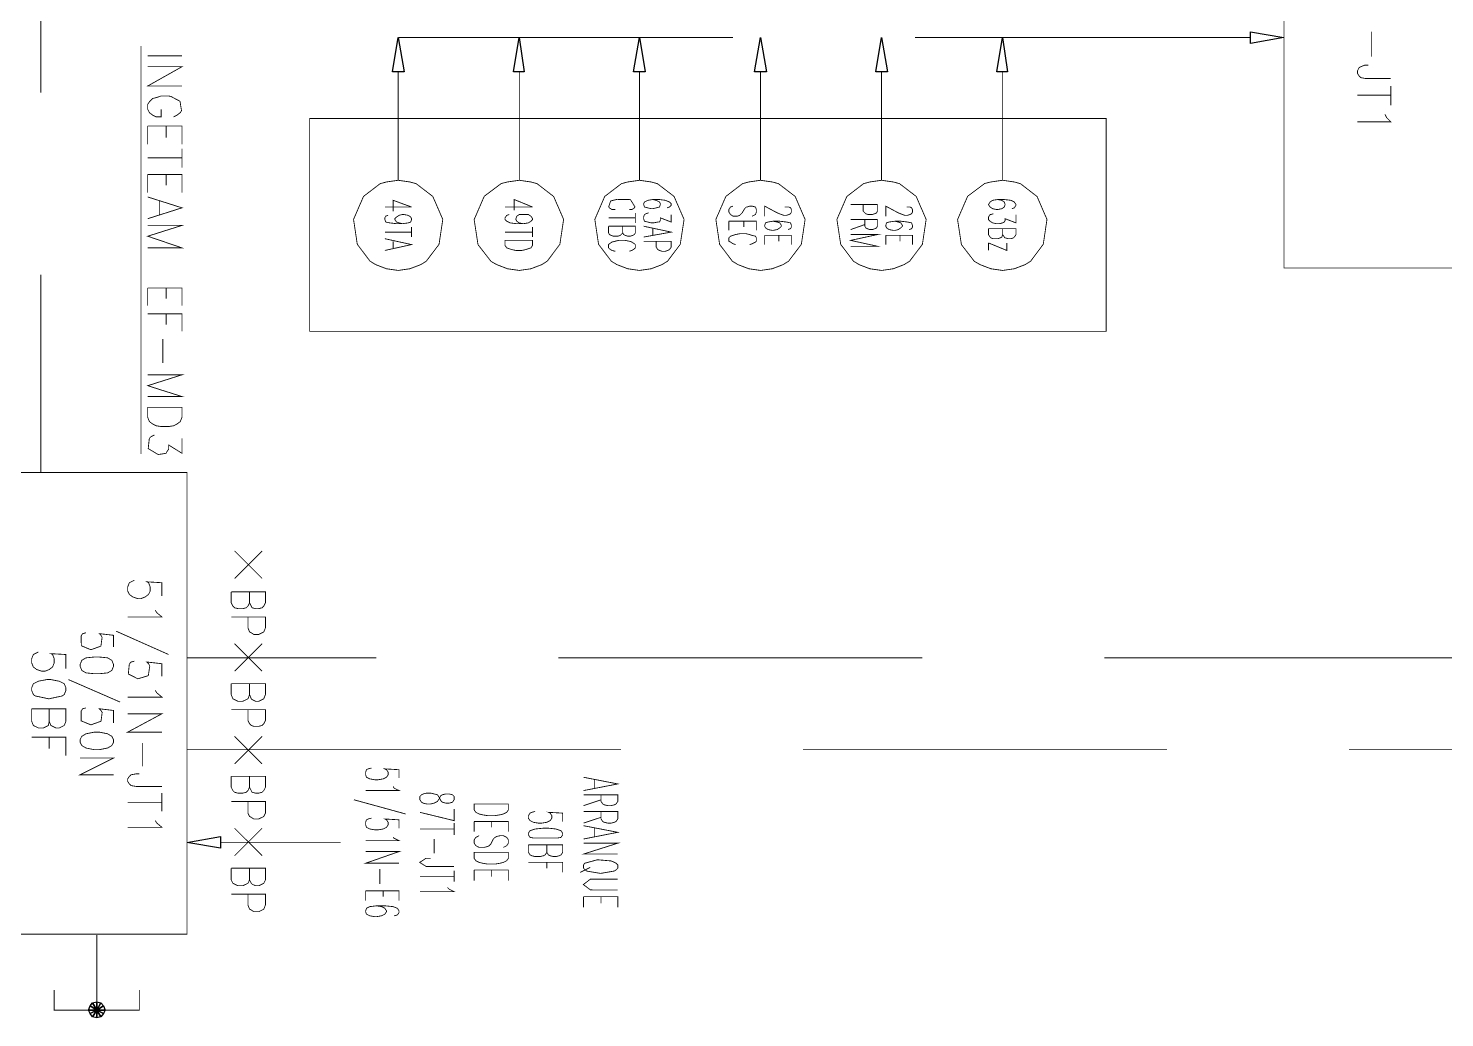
# Model space of a CAD drawing. Extents: x 0.1 to 11.6, y 0.2 to 16.4.
# Drawn here: x 4.391 to 5.805, y 7.227 to 8.214 of the extents above; entities that cross this region are included whole.
import ezdxf

# ---------------------------------------------------------------- set-up
doc = ezdxf.new("R2010")
doc.units = 0
doc.header["$MEASUREMENT"] = 0

msp = doc.modelspace()

# ---------------------------------------------------------------- linework, layer by layer
at = {"color": 0, "const_width": 0.000833}
for points in [[(5.64415, 7.97499), (5.82417, 7.97499), (5.82417, 8.43582), (5.64415, 8.43582), (5.64415, 7.97499)], [(4.67165, 8.12414), (5.46669, 8.12414), (5.46669, 7.91168), (4.67165, 7.91168), (4.67165, 8.12414)], [(5.46669, 8.12414), (5.46669, 8.12414)], [(4.75999, 7.9725), (4.77165, 7.97418), (4.7825, 7.97831), (4.78803, 7.98172), (4.80078, 7.99858), (4.80453, 8.02344), (4.79454, 8.04639), (4.77789, 8.05914), (4.77165, 8.06082), (4.75999, 8.0625), (4.74832, 8.06082), (4.74203, 8.05914), (4.72537, 8.04639), (4.71544, 8.02344), (4.71918, 7.99858), (4.73193, 7.98172), (4.73753, 7.97831), (4.74832, 7.97418), (4.75999, 7.9725)], [(4.88086, 7.9725), (4.89253, 7.97418), (4.90332, 7.97831), (4.90881, 7.98178), (4.92139, 7.99864), (4.92513, 8.02344), (4.91521, 8.04628), (4.89871, 8.05908), (4.89253, 8.06082), (4.88086, 8.0625), (4.86914, 8.06082), (4.86285, 8.05925), (4.84592, 8.04656), (4.83583, 8.02333), (4.83968, 7.99826), (4.85265, 7.98156), (4.85835, 7.97831), (4.86914, 7.97418), (4.88086, 7.9725)], [(5.00082, 7.9725), (5.01247, 7.97418), (5.02333, 7.97831), (5.02886, 7.98172), (5.04156, 7.99858), (5.04536, 8.02344), (5.03537, 8.04639), (5.01872, 8.05914), (5.01247, 8.06082), (5.00082, 8.0625), (4.98915, 8.06082), (4.98286, 8.05914), (4.96619, 8.04639), (4.95628, 8.02344), (4.96001, 7.99858), (4.97276, 7.98172), (4.97835, 7.97831), (4.98915, 7.97418), (5.00082, 7.9725)], [(5.12169, 7.9725), (5.13336, 7.97418), (5.14415, 7.97831), (5.14968, 7.98172), (5.16243, 7.99858), (5.16618, 8.02344), (5.15625, 8.04639), (5.1396, 8.05914), (5.13336, 8.06082), (5.12169, 8.0625), (5.11003, 8.06082), (5.10374, 8.05914), (5.08708, 8.04639), (5.0771, 8.02344), (5.08083, 7.99858), (5.09358, 7.98172), (5.09918, 7.97831), (5.11003, 7.97418), (5.12169, 7.9725)], [(5.24251, 7.9725), (5.25418, 7.97418), (5.26497, 7.97831), (5.27051, 7.98172), (5.28326, 7.99858), (5.287, 8.02344), (5.27707, 8.04639), (5.26042, 8.05914), (5.25418, 8.06082), (5.24251, 8.0625), (5.23085, 8.06082), (5.22456, 8.05914), (5.2079, 8.04639), (5.19792, 8.02344), (5.20171, 7.99858), (5.21442, 7.98172), (5.22, 7.97831), (5.23085, 7.97418), (5.24251, 7.9725)], [(5.36333, 7.9725), (5.375, 7.97418), (5.38585, 7.97831), (5.39133, 7.98178), (5.40392, 7.99864), (5.40761, 8.02344), (5.39774, 8.04628), (5.38118, 8.05908), (5.375, 8.06082), (5.36333, 8.0625), (5.35167, 8.06082), (5.34538, 8.05925), (5.32844, 8.04656), (5.31836, 8.02333), (5.32221, 7.99826), (5.33513, 7.98156), (5.34082, 7.97831), (5.35167, 7.97418), (5.36333, 7.9725)], [(4.86664, 8.0025), (4.89415, 8.0025), (4.89415, 7.9975), (4.89253, 7.99501), (4.88747, 7.99333), (4.88336, 7.99246), (4.8775, 7.99246), (4.87332, 7.99333), (4.86833, 7.99501), (4.86664, 7.9975), (4.86664, 8.0025)], [(4.50999, 7.83583), (4.54417, 7.83583), (4.54417, 7.82579), (4.54249, 7.82167), (4.53917, 7.81917), (4.53586, 7.81749), (4.53082, 7.81668), (4.52333, 7.81668), (4.51833, 7.81749), (4.51503, 7.81917), (4.51167, 7.82167), (4.50999, 7.82579), (4.50999, 7.83583)], [(4.36914, 7.77083), (4.54915, 7.77083), (4.54915, 7.31), (4.36914, 7.31), (4.36914, 7.77083)], [(4.54915, 7.77083), (4.54915, 7.77083)], [(4.47586, 7.57915), (4.47418, 7.58333), (4.47, 7.58583), (4.46164, 7.58664), (4.45665, 7.58664), (4.44835, 7.58583), (4.44417, 7.58333), (4.44249, 7.57915), (4.44249, 7.57747), (4.44417, 7.57329), (4.44835, 7.57081), (4.45665, 7.56999), (4.46164, 7.56999), (4.47, 7.57081), (4.47418, 7.57329), (4.47586, 7.57747), (4.47586, 7.57915)], [(4.42833, 7.55583), (4.42665, 7.56), (4.42165, 7.5625), (4.41336, 7.56413), (4.40918, 7.56413), (4.40082, 7.5625), (4.39583, 7.56), (4.39415, 7.55583), (4.39415, 7.55333), (4.39583, 7.54915), (4.39789, 7.54775), (4.41124, 7.54492), (4.42453, 7.54775), (4.42665, 7.54915), (4.42833, 7.55333), (4.42833, 7.55583)], [(4.47586, 7.50418), (4.47418, 7.50749), (4.47, 7.50999), (4.46164, 7.51167), (4.45665, 7.51167), (4.44835, 7.50999), (4.44417, 7.50749), (4.44249, 7.50418), (4.44249, 7.50163), (4.44417, 7.49832), (4.44835, 7.49582), (4.45665, 7.49414), (4.46164, 7.49414), (4.47, 7.49582), (4.47418, 7.49832), (4.47586, 7.50163), (4.47586, 7.50418)], [(4.81581, 7.44749), (4.81418, 7.44917), (4.81082, 7.44997), (4.80751, 7.44997), (4.80414, 7.44917), (4.80251, 7.44829), (4.80083, 7.44499), (4.79915, 7.44249), (4.79585, 7.44081), (4.79249, 7.44), (4.78836, 7.44), (4.785, 7.44081), (4.78331, 7.44168), (4.78168, 7.44417), (4.78168, 7.44749), (4.78331, 7.44917), (4.785, 7.44997), (4.78836, 7.45079), (4.79249, 7.45079), (4.79915, 7.44917), (4.80083, 7.44667), (4.80251, 7.44331), (4.80414, 7.44168), (4.80751, 7.44081), (4.81082, 7.44081), (4.81418, 7.44168), (4.81581, 7.44417), (4.81581, 7.44749)], [(4.83583, 7.44), (4.87001, 7.44), (4.87001, 7.43414), (4.86833, 7.43164), (4.86501, 7.42996), (4.86165, 7.42914), (4.85667, 7.42833), (4.84918, 7.42833), (4.84418, 7.42914), (4.84082, 7.42996), (4.83751, 7.43164), (4.83583, 7.43414), (4.83583, 7.44)], [(4.92415, 7.41081), (4.92253, 7.41331), (4.91749, 7.41499), (4.91, 7.41581), (4.905, 7.41581), (4.89665, 7.41499), (4.89165, 7.41331), (4.88997, 7.41081), (4.88997, 7.40912), (4.89165, 7.40662), (4.89464, 7.40608), (4.91949, 7.40608), (4.92253, 7.40662), (4.92415, 7.40912), (4.92415, 7.41081)], [(4.83583, 7.39165), (4.87001, 7.39165), (4.87001, 7.38579), (4.86833, 7.38331), (4.86501, 7.38167), (4.86165, 7.38081), (4.85667, 7.37999), (4.84918, 7.37999), (4.84418, 7.38081), (4.84082, 7.38167), (4.83751, 7.38331), (4.83583, 7.38579), (4.83583, 7.39165)], [(4.97917, 7.37918), (4.97749, 7.38081), (4.97418, 7.38249), (4.97239, 7.38314), (4.95888, 7.38428), (4.94629, 7.38086), (4.94499, 7.37918), (4.94499, 7.37582), (4.94667, 7.37414), (4.9484, 7.37294), (4.96208, 7.37067), (4.97575, 7.37304), (4.97749, 7.37414), (4.97917, 7.37582), (4.97917, 7.37918)]]:
    msp.add_lwpolyline(points, close=True, dxfattribs=at)
for points in [[(4.40332, 8.15001), (4.40332, 8.34831)], [(5.09418, 8.20497), (4.75999, 8.20497)], [(5.61083, 8.20497), (5.27582, 8.20497)], [(5.73167, 8.21083), (5.73167, 8.18582)], [(4.50331, 8.19667), (4.50331, 7.78917)], [(4.54417, 8.18664), (4.50999, 8.18664)], [(4.50999, 8.17583), (4.54417, 8.17583), (4.50999, 8.15662), (4.54417, 8.15662)], [(5.75082, 8.16417), (5.72499, 8.16417), (5.72081, 8.16499), (5.71918, 8.16667), (5.7175, 8.16917), (5.7175, 8.17165), (5.71918, 8.17497), (5.72081, 8.17583), (5.72499, 8.17746), (5.72835, 8.17746)], [(4.75999, 8.17085), (4.75999, 8.0625)], [(4.88086, 8.17085), (4.88086, 8.0625)], [(5.00082, 8.17085), (5.00082, 8.0625)], [(5.12169, 8.17085), (5.12169, 8.0625)], [(5.24251, 8.17085), (5.24251, 8.0625)], [(5.36333, 8.17085), (5.36333, 8.0625)], [(4.53581, 8.12582), (4.53917, 8.1275), (4.54249, 8.12999), (4.54372, 8.132), (4.54221, 8.14139), (4.53293, 8.14626), (4.53082, 8.14665), (4.52333, 8.14665), (4.51833, 8.14497), (4.51497, 8.14415), (4.51167, 8.14085), (4.50999, 8.13829), (4.50999, 8.13331), (4.51167, 8.12999), (4.51497, 8.1275), (4.51833, 8.12582), (4.52333, 8.12582), (4.52333, 8.13331)], [(5.75082, 8.14746), (5.7175, 8.14746)], [(5.75082, 8.15662), (5.75082, 8.13747)], [(4.50999, 8.11664), (4.54417, 8.11664), (4.54417, 8.09831)], [(4.50999, 8.11664), (4.50999, 8.09831)], [(4.52832, 8.11664), (4.52832, 8.10499)], [(5.74501, 8.12831), (5.74669, 8.125), (5.75082, 8.12082), (5.7175, 8.12082)], [(4.54417, 8.09412), (4.54417, 8.07497)], [(4.54417, 8.08496), (4.50999, 8.08496)], [(4.50999, 8.06831), (4.54417, 8.06831), (4.54417, 8.04997)], [(4.50999, 8.06831), (4.50999, 8.04997)], [(4.52832, 8.06831), (4.52832, 8.05751)], [(4.50999, 8.04585), (4.54417, 8.035), (4.50999, 8.02414)], [(4.52165, 8.04167), (4.52165, 8.02832)], [(4.77333, 8.03581), (4.74669, 8.03581)], [(4.77333, 8.03581), (4.75499, 8.04249), (4.75499, 8.03162)], [(4.89415, 8.03581), (4.86664, 8.03581)], [(4.89415, 8.03581), (4.87582, 8.04329), (4.87582, 8.0325)], [(4.99083, 8.03331), (4.99333, 8.03331), (4.99582, 8.035), (4.99636, 8.03592), (4.99192, 8.04308), (4.99083, 8.04329), (4.97999, 8.04329), (4.97868, 8.04351), (4.972, 8.04183), (4.97011, 8.03614), (4.97081, 8.035), (4.97331, 8.03331), (4.97667, 8.03331)], [(4.99669, 8.03), (4.99669, 8.01997)], [(5.02832, 8.035), (5.03082, 8.03581), (5.0325, 8.03749), (5.0325, 8.03917), (5.03082, 8.04081), (5.02669, 8.04249), (5.02083, 8.04329), (5.01417, 8.04329), (5.00917, 8.04249), (5.00586, 8.04081), (5.00499, 8.03917), (5.00499, 8.03831), (5.00586, 8.03581), (5.01247, 8.03412), (5.01417, 8.03412), (5.02083, 8.03581), (5.02165, 8.03831), (5.02165, 8.03917), (5.02083, 8.04081), (5.01753, 8.04249), (5.01417, 8.04329)], [(5.0325, 8.02832), (5.0325, 8.02083), (5.02165, 8.02501), (5.02165, 8.02246), (5.02083, 8.02083), (5.01915, 8.02083), (5.01497, 8.01997), (5.01247, 8.01997), (5.00586, 8.02165), (5.00499, 8.02414), (5.00499, 8.02582), (5.00586, 8.02832), (5.00749, 8.02914), (5.00999, 8.03)], [(5.11333, 8.02664), (5.11664, 8.02832), (5.11751, 8.03082), (5.11751, 8.03331), (5.11664, 8.03581), (5.11333, 8.03668), (5.11083, 8.03668), (5.10835, 8.03581), (5.10747, 8.03581), (5.10585, 8.03412), (5.10335, 8.03), (5.10086, 8.0275), (5.09831, 8.02664), (5.09418, 8.02664), (5.09169, 8.02832), (5.09, 8.03082), (5.09, 8.03331), (5.09169, 8.03581), (5.09418, 8.03668)], [(5.14583, 8.03581), (5.15001, 8.03581), (5.15169, 8.035), (5.1525, 8.03331), (5.1525, 8.03082), (5.15169, 8.02914), (5.15001, 8.02832), (5.14751, 8.0275), (5.14501, 8.0275), (5.14253, 8.02832), (5.13835, 8.03), (5.12582, 8.03668), (5.12582, 8.02664)], [(5.21164, 8.03831), (5.23833, 8.03831), (5.23833, 8.03162), (5.23753, 8.03), (5.23583, 8.02914), (5.23335, 8.02832), (5.22917, 8.02832), (5.22667, 8.02914), (5.22418, 8.03162), (5.22418, 8.03831)], [(5.26753, 8.03581), (5.27083, 8.03581), (5.27251, 8.035), (5.27333, 8.03331), (5.27333, 8.03082), (5.27251, 8.02914), (5.27083, 8.02832), (5.26833, 8.0275), (5.26585, 8.0275), (5.26335, 8.02832), (5.25917, 8.03), (5.24669, 8.03668), (5.24669, 8.02664)], [(5.3725, 8.03412), (5.375, 8.035), (5.37668, 8.03749), (5.37668, 8.03831), (5.375, 8.04081), (5.37169, 8.04249), (5.36501, 8.04329), (5.35835, 8.04329), (5.35335, 8.04249), (5.35086, 8.04081), (5.34918, 8.03831), (5.35086, 8.03581), (5.35335, 8.03412), (5.35747, 8.03331), (5.35835, 8.03331), (5.36253, 8.03412), (5.36501, 8.03581), (5.36583, 8.03831), (5.36501, 8.04081), (5.36253, 8.04249), (5.35835, 8.04329)], [(4.50999, 8.01747), (4.54417, 8.01747), (4.50999, 8.00667), (4.54417, 7.99501), (4.50999, 7.99501)], [(4.76417, 8.01915), (4.76085, 8.01997), (4.75836, 8.02083), (4.75667, 8.02333), (4.75667, 8.02414), (4.75836, 8.02582), (4.76085, 8.0275), (4.76417, 8.02832), (4.76585, 8.02832), (4.77001, 8.0275), (4.77251, 8.02582), (4.77333, 8.02414), (4.77333, 8.02333), (4.77251, 8.02083), (4.77001, 8.01997), (4.76417, 8.01915), (4.75836, 8.01915), (4.75168, 8.01997), (4.7475, 8.02083), (4.74669, 8.02333), (4.74669, 8.02501), (4.7475, 8.02664), (4.75, 8.0275)], [(4.77333, 8.01585), (4.77333, 8.00581)], [(4.88499, 8.01915), (4.88086, 8.01997), (4.87831, 8.02165), (4.8775, 8.02333), (4.8775, 8.02414), (4.87831, 8.02664), (4.88086, 8.02832), (4.88997, 8.02832), (4.89253, 8.02664), (4.89415, 8.02414), (4.89415, 8.02333), (4.89253, 8.02165), (4.88997, 8.01997), (4.88499, 8.01915), (4.87831, 8.01915), (4.87169, 8.01997), (4.86833, 8.02165), (4.86664, 8.02333), (4.86664, 8.02501), (4.86833, 8.0275), (4.87082, 8.02832)], [(4.89415, 8.01585), (4.89415, 8.00581)], [(4.99669, 8.02501), (4.97, 8.02501)], [(4.97, 8.01665), (4.99669, 8.01665), (4.99669, 8.00999), (4.99582, 8.00831), (4.99414, 8.00749), (4.99164, 8.00667), (4.98915, 8.00667), (4.98665, 8.00749), (4.98497, 8.00831), (4.98415, 8.00999), (4.98415, 8.01665)], [(4.98415, 8.00999), (4.98247, 8.00831), (4.98167, 8.00749), (4.97917, 8.00667), (4.97499, 8.00667), (4.9725, 8.00749), (4.97081, 8.00831), (4.97, 8.00999), (4.97, 8.01665)], [(5.00499, 8.01665), (5.0325, 8.01079), (5.00499, 8.00581)], [(5.09, 8.02165), (5.11751, 8.02165), (5.11751, 8.01247)], [(5.09, 8.02165), (5.09, 8.01247)], [(5.10499, 8.02165), (5.10499, 8.01585)], [(5.14914, 8.01335), (5.15164, 8.01417), (5.1525, 8.01585), (5.1525, 8.01747), (5.15164, 8.01997), (5.14751, 8.02083), (5.14085, 8.02165), (5.13417, 8.02165), (5.12918, 8.02083), (5.12668, 8.01997), (5.12582, 8.01747), (5.12582, 8.01665), (5.12668, 8.01497), (5.12918, 8.01335), (5.13336, 8.01247), (5.13417, 8.01247), (5.13835, 8.01335), (5.14085, 8.01497), (5.14253, 8.01665), (5.14253, 8.01747), (5.14085, 8.01997), (5.13835, 8.02083), (5.13417, 8.02165)], [(5.21164, 8.02333), (5.23833, 8.02333), (5.23833, 8.01665), (5.23753, 8.01497), (5.23583, 8.01417), (5.23335, 8.01329), (5.23085, 8.01329), (5.22835, 8.01417), (5.22667, 8.01497), (5.22586, 8.01665), (5.22586, 8.02333)], [(5.22586, 8.01833), (5.21164, 8.01329)], [(5.27001, 8.01329), (5.27251, 8.01417), (5.27333, 8.01585), (5.27333, 8.01747), (5.27251, 8.01997), (5.26833, 8.02083), (5.26167, 8.02165), (5.25586, 8.02165), (5.25, 8.02083), (5.2475, 8.01997), (5.24669, 8.01747), (5.24669, 8.01665), (5.2475, 8.01497), (5.25, 8.01329), (5.25418, 8.01247), (5.25586, 8.01247), (5.25917, 8.01329), (5.26167, 8.01497), (5.26335, 8.01665), (5.26335, 8.01747), (5.26167, 8.01997), (5.25917, 8.02083), (5.25586, 8.02165)], [(5.37668, 8.02832), (5.37668, 8.01997), (5.36583, 8.02414), (5.36583, 8.02246), (5.36501, 8.02083), (5.36333, 8.01997), (5.36003, 8.01915), (5.35747, 8.01915), (5.35335, 8.01997), (5.35086, 8.02165), (5.34918, 8.02333), (5.34918, 8.02582), (5.35086, 8.02832), (5.35167, 8.02832), (5.35417, 8.02914)], [(4.77333, 8.01079), (4.74669, 8.01079)], [(4.74669, 8.00418), (4.77333, 7.99832), (4.74669, 7.99246)], [(4.75499, 8.00163), (4.75499, 7.99501)], [(4.89415, 8.01079), (4.86664, 8.01079)], [(4.99083, 7.99164), (4.99333, 7.99246), (4.99582, 7.99414), (4.99669, 7.99501), (4.99669, 7.99832), (4.99582, 7.99914), (4.99333, 8.00082), (4.99083, 8.00163), (4.98665, 8.0025), (4.97999, 8.0025), (4.97331, 8.00082), (4.97081, 7.99914), (4.97, 7.99832), (4.97, 7.99501), (4.97081, 7.99414), (4.97331, 7.99246), (4.97667, 7.99164)], [(5.00499, 8.00163), (5.0325, 8.00163), (5.0325, 7.99582), (5.03082, 7.99333), (5.02919, 7.99246), (5.02669, 7.99164), (5.02333, 7.99164), (5.02083, 7.99246), (5.01915, 7.99333), (5.01753, 7.99582), (5.01753, 8.00163)], [(5.01417, 8.01497), (5.01417, 8.00749)], [(5.11083, 7.99832), (5.11333, 7.99914), (5.11664, 8.00082), (5.11751, 8.00163), (5.11751, 8.00499), (5.11664, 8.00667), (5.11333, 8.00749), (5.11083, 8.00831), (5.10747, 8.00917), (5.10086, 8.00917), (5.09668, 8.00831), (5.09169, 8.00667), (5.09, 8.00499), (5.09, 8.00163), (5.09169, 8.00082), (5.09418, 7.99914), (5.09668, 7.99832)], [(5.12582, 8.00749), (5.1525, 8.00749), (5.1525, 7.99832)], [(5.12582, 8.00749), (5.12582, 7.99832)], [(5.13997, 8.00749), (5.13997, 8.00163)], [(5.21164, 8.00831), (5.23833, 8.00831), (5.21164, 8.0025), (5.23833, 7.99664), (5.21164, 7.99664)], [(5.24669, 8.00749), (5.27333, 8.00749), (5.27333, 7.99832)], [(5.24669, 8.00749), (5.24669, 7.99832)], [(5.26085, 8.00749), (5.26085, 8.00163)], [(5.34918, 8.01417), (5.37668, 8.01417), (5.37668, 8.00831), (5.375, 8.00581), (5.37418, 8.00499), (5.37169, 8.00418), (5.36914, 8.00418), (5.36583, 8.00499), (5.36501, 8.00581), (5.36333, 8.00831), (5.36333, 8.01417)], [(5.36333, 8.00831), (5.36253, 8.00581), (5.36083, 8.00499), (5.35835, 8.00418), (5.35417, 8.00418), (5.35167, 8.00499), (5.35086, 8.00581), (5.34918, 8.00831), (5.34918, 8.01417)], [(5.34918, 8), (5.36751, 7.99246), (5.36751, 8)], [(5.34918, 8), (5.34918, 7.99246)], [(4.40332, 7.77083), (4.40332, 7.96832)], [(4.50999, 7.95497), (4.54417, 7.95497), (4.54417, 7.9375)], [(4.50999, 7.95497), (4.50999, 7.9375)], [(4.52832, 7.95497), (4.52832, 7.94417)], [(4.50999, 7.92914), (4.54417, 7.92914), (4.54417, 7.91168)], [(4.52832, 7.92914), (4.52832, 7.91829)], [(4.52501, 7.90414), (4.52501, 7.87999)], [(4.50999, 7.86833), (4.54417, 7.86833), (4.50999, 7.85747), (4.54417, 7.84662), (4.50999, 7.84662)], [(4.54417, 7.80496), (4.54417, 7.78999), (4.53082, 7.79833), (4.53082, 7.79417), (4.52919, 7.79167), (4.52832, 7.78999), (4.52333, 7.78917), (4.52035, 7.78879), (4.51047, 7.79471), (4.51161, 7.80501), (4.51335, 7.80664), (4.51665, 7.80832)], [(4.59668, 7.69249), (4.62418, 7.66499)], [(4.59668, 7.66499), (4.62418, 7.69249)], [(4.52414, 7.64746), (4.52414, 7.66081), (4.50917, 7.66168), (4.51085, 7.66081), (4.51247, 7.65662), (4.51247, 7.6525), (4.51085, 7.64914), (4.50749, 7.64665), (4.50331, 7.64497), (4.5, 7.64497), (4.49501, 7.64665), (4.49164, 7.64914), (4.49001, 7.6525), (4.49001, 7.65662), (4.49164, 7.66081), (4.49669, 7.66331)], [(4.59332, 7.65164), (4.6275, 7.65164), (4.6275, 7.64085), (4.62582, 7.63747), (4.62418, 7.63579), (4.62082, 7.63499), (4.61751, 7.63499), (4.61415, 7.63579), (4.61165, 7.64085), (4.61165, 7.65164)], [(4.61165, 7.64085), (4.61003, 7.63747), (4.60835, 7.63579), (4.60499, 7.63499), (4.59999, 7.63499), (4.59668, 7.63579), (4.595, 7.63747), (4.59332, 7.64085), (4.59332, 7.65164)], [(4.51753, 7.63331), (4.51915, 7.63081), (4.52414, 7.62663), (4.49001, 7.62663)], [(4.59332, 7.62663), (4.6275, 7.62663), (4.6275, 7.61583), (4.62582, 7.61165), (4.62082, 7.60915), (4.61583, 7.60915), (4.61333, 7.61083), (4.61165, 7.61165), (4.61003, 7.61583), (4.61003, 7.62663)], [(4.47586, 7.59662), (4.47586, 7.60835), (4.46164, 7.60997), (4.46332, 7.60835), (4.46446, 7.60639), (4.46326, 7.59754), (4.45329, 7.59392), (4.44368, 7.59788), (4.44353, 7.60769), (4.44499, 7.60997), (4.44835, 7.61083)], [(4.53082, 7.58914), (4.47835, 7.61247)], [(4.42833, 7.57497), (4.42833, 7.58914), (4.41336, 7.59), (4.41499, 7.58914), (4.41667, 7.58496), (4.41667, 7.58083), (4.41499, 7.57667), (4.41168, 7.57417), (4.4075, 7.57249), (4.40419, 7.57249), (4.39914, 7.57417), (4.39583, 7.57667), (4.39415, 7.58083), (4.39415, 7.58496), (4.39583, 7.58914), (4.40082, 7.59164)], [(4.59668, 7.59999), (4.62418, 7.57249)], [(4.59668, 7.57249), (4.62418, 7.59999)], [(4.52414, 7.56749), (4.52414, 7.57997), (4.50917, 7.58165), (4.51085, 7.57997), (4.51204, 7.57769), (4.51058, 7.56803), (4.50011, 7.56489), (4.49061, 7.56972), (4.4916, 7.57954), (4.49333, 7.58165), (4.49669, 7.58247)], [(4.73833, 7.58583), (4.54915, 7.58583)], [(5.28331, 7.58583), (4.91997, 7.58583)], [(5.82835, 7.58583), (5.465, 7.58583)], [(4.48247, 7.54167), (4.43083, 7.56413)], [(4.51753, 7.55333), (4.51915, 7.55083), (4.52414, 7.54665), (4.49001, 7.54665)], [(4.59332, 7.56), (4.6275, 7.56), (4.6275, 7.54915), (4.62582, 7.54497), (4.62082, 7.54249), (4.61751, 7.54249), (4.61415, 7.54417), (4.61333, 7.54497), (4.61165, 7.54915), (4.61165, 7.56)], [(4.61165, 7.54915), (4.61003, 7.54497), (4.60499, 7.54249), (4.59999, 7.54249), (4.595, 7.54497), (4.59332, 7.54915), (4.59332, 7.56)], [(4.47586, 7.52083), (4.47586, 7.53331), (4.46164, 7.535), (4.46332, 7.53331), (4.46451, 7.53136), (4.46338, 7.52257), (4.45329, 7.51893), (4.44363, 7.52289), (4.44353, 7.53271), (4.44499, 7.535), (4.44835, 7.53581)], [(4.39415, 7.535), (4.42833, 7.535), (4.42833, 7.52246), (4.42665, 7.51833), (4.42165, 7.51585), (4.41835, 7.51585), (4.41336, 7.51833), (4.41168, 7.52246), (4.41168, 7.535)], [(4.41168, 7.52246), (4.41081, 7.51833), (4.40582, 7.51585), (4.40082, 7.51585), (4.39583, 7.51833), (4.39415, 7.52246), (4.39415, 7.535)], [(4.49001, 7.53), (4.52414, 7.53), (4.49001, 7.51167), (4.52414, 7.51167)], [(4.59332, 7.53412), (4.6275, 7.53412), (4.6275, 7.52333), (4.62582, 7.51997), (4.62418, 7.51833), (4.62082, 7.51747), (4.61583, 7.51747), (4.61333, 7.51833), (4.61165, 7.51997), (4.61003, 7.52333), (4.61003, 7.53412)], [(4.59668, 7.50749), (4.62418, 7.47999)], [(4.59668, 7.47999), (4.62418, 7.50749)], [(4.39415, 7.50667), (4.42833, 7.50667), (4.42833, 7.48833)], [(4.41168, 7.50667), (4.41168, 7.49501)], [(4.50499, 7.50082), (4.50499, 7.47749)], [(4.98247, 7.49414), (4.54915, 7.49414)], [(5.5275, 7.49414), (5.16417, 7.49414)], [(6.07335, 7.49414), (5.70915, 7.49414)], [(4.44249, 7.48583), (4.47586, 7.48583), (4.44249, 7.46912), (4.47586, 7.46912)], [(4.52414, 7.45747), (4.49832, 7.45747), (4.49333, 7.45833), (4.49164, 7.45996), (4.49001, 7.46251), (4.49001, 7.465), (4.49164, 7.4675), (4.49333, 7.46912), (4.49832, 7.47), (4.50168, 7.47)], [(4.59332, 7.4675), (4.6275, 7.4675), (4.6275, 7.45665), (4.62582, 7.45335), (4.62418, 7.45167), (4.62082, 7.45079), (4.61751, 7.45079), (4.61415, 7.45167), (4.61165, 7.45665), (4.61165, 7.4675)], [(4.61165, 7.45665), (4.61003, 7.45335), (4.60835, 7.45167), (4.60499, 7.45079), (4.59999, 7.45079), (4.59668, 7.45167), (4.595, 7.45335), (4.59332, 7.45665), (4.59332, 7.4675)], [(4.76085, 7.46582), (4.76085, 7.47418), (4.74669, 7.47499), (4.74832, 7.47418), (4.75, 7.47162), (4.75, 7.46912), (4.74832, 7.46664), (4.74501, 7.465), (4.74001, 7.46414), (4.73665, 7.46414), (4.73167, 7.465), (4.72835, 7.46664), (4.72749, 7.46912), (4.72749, 7.47162), (4.72835, 7.47418), (4.72999, 7.47499), (4.73335, 7.47581)], [(4.94499, 7.46664), (4.97917, 7.45996), (4.94499, 7.45335)], [(4.52414, 7.45079), (4.52414, 7.43251)], [(4.75499, 7.45747), (4.75586, 7.45583), (4.76085, 7.45335), (4.72749, 7.45335)], [(4.95583, 7.46414), (4.95583, 7.45583)], [(4.52414, 7.44168), (4.49001, 7.44168)], [(4.59332, 7.44249), (4.6275, 7.44249), (4.6275, 7.43083), (4.62582, 7.42746), (4.62082, 7.42497), (4.61583, 7.42497), (4.61333, 7.42665), (4.61165, 7.42746), (4.61003, 7.43083), (4.61003, 7.44249)], [(4.76753, 7.42996), (4.71582, 7.44417)], [(4.94499, 7.44917), (4.97917, 7.44917), (4.97917, 7.44249), (4.97749, 7.44), (4.97586, 7.43913), (4.9725, 7.43832), (4.96918, 7.43832), (4.96582, 7.43913), (4.96419, 7.44), (4.96251, 7.44249), (4.96251, 7.44917)], [(4.96251, 7.44417), (4.94499, 7.43832)], [(4.51753, 7.42333), (4.51915, 7.42085), (4.52414, 7.41667), (4.49001, 7.41667)], [(4.76085, 7.41581), (4.76085, 7.42415), (4.74669, 7.42497), (4.74832, 7.42415), (4.75, 7.42165), (4.75, 7.41917), (4.74832, 7.41667), (4.74501, 7.41499), (4.74001, 7.41417), (4.73665, 7.41417), (4.73167, 7.41499), (4.72835, 7.41667), (4.72749, 7.41917), (4.72749, 7.42165), (4.72835, 7.42415), (4.72999, 7.42497), (4.73335, 7.42583)], [(4.78168, 7.43164), (4.81581, 7.42333), (4.81581, 7.435)], [(4.83583, 7.42247), (4.87001, 7.42247), (4.87001, 7.41249)], [(4.83583, 7.42247), (4.83583, 7.41249)], [(4.85335, 7.42247), (4.85335, 7.41667)], [(4.92415, 7.42247), (4.92415, 7.43083), (4.91, 7.43164), (4.91168, 7.43083), (4.91336, 7.42833), (4.91336, 7.42583), (4.91168, 7.42333), (4.90831, 7.42165), (4.90332, 7.42085), (4.90001, 7.42085), (4.89501, 7.42165), (4.89165, 7.42333), (4.88997, 7.42583), (4.88997, 7.42833), (4.89165, 7.43083), (4.89333, 7.43164), (4.89665, 7.43251)], [(4.94499, 7.43251), (4.97917, 7.43251), (4.97917, 7.42497), (4.97749, 7.42247), (4.97586, 7.42165), (4.9725, 7.42085), (4.96918, 7.42085), (4.96582, 7.42165), (4.96419, 7.42247), (4.96251, 7.42497), (4.96251, 7.43251)], [(4.96251, 7.42665), (4.94499, 7.42085)], [(4.59668, 7.41581), (4.62418, 7.38835)], [(4.59668, 7.38835), (4.62418, 7.41581)], [(4.81581, 7.41499), (4.78168, 7.41499)], [(4.81581, 7.42085), (4.81581, 7.40912)], [(4.86501, 7.39665), (4.86833, 7.39833), (4.87001, 7.40082), (4.87001, 7.40414), (4.86833, 7.40662), (4.86501, 7.40831), (4.86165, 7.40831), (4.85835, 7.4075), (4.85667, 7.40662), (4.85499, 7.405), (4.85249, 7.40001), (4.85086, 7.39833), (4.84918, 7.39746), (4.84581, 7.39665), (4.84082, 7.39665), (4.83751, 7.39833), (4.83583, 7.40082), (4.83583, 7.40414), (4.83751, 7.40662), (4.84082, 7.40831)], [(4.94499, 7.41829), (4.97917, 7.41168), (4.94499, 7.405)], [(4.95583, 7.41581), (4.95583, 7.4075)], [(4.58251, 7.40164), (4.70247, 7.40164)], [(4.75499, 7.40662), (4.75586, 7.40582), (4.76085, 7.40332), (4.72749, 7.40332)], [(4.79585, 7.405), (4.79585, 7.39085)], [(4.88997, 7.39914), (4.92415, 7.39914), (4.92415, 7.39165), (4.92253, 7.38917), (4.92085, 7.38829), (4.91749, 7.38747), (4.91499, 7.38747), (4.91168, 7.38829), (4.91, 7.38917), (4.90831, 7.39165), (4.90831, 7.39914)], [(4.90831, 7.39165), (4.90668, 7.38917), (4.905, 7.38829), (4.90169, 7.38747), (4.89665, 7.38747), (4.89333, 7.38829), (4.89165, 7.38917), (4.88997, 7.39165), (4.88997, 7.39914)], [(4.94499, 7.40082), (4.97917, 7.40082), (4.94499, 7.38997), (4.97917, 7.38997)], [(4.72749, 7.39247), (4.76085, 7.39247), (4.72749, 7.38081), (4.76085, 7.38081)], [(4.81581, 7.3775), (4.78999, 7.3775), (4.78782, 7.37761), (4.78147, 7.38167), (4.78782, 7.38574), (4.78999, 7.38579), (4.79249, 7.38579)], [(4.88997, 7.38167), (4.92415, 7.38167), (4.92415, 7.37164)], [(4.90831, 7.38167), (4.90831, 7.37582)], [(4.59332, 7.37582), (4.6275, 7.37582), (4.6275, 7.36415), (4.62582, 7.36083), (4.62082, 7.35835), (4.61751, 7.35835), (4.61415, 7.35997), (4.61333, 7.36083), (4.61165, 7.36415), (4.61165, 7.37582)], [(4.61165, 7.36415), (4.61003, 7.36083), (4.60499, 7.35835), (4.59999, 7.35835), (4.595, 7.36083), (4.59332, 7.36415), (4.59332, 7.37582)], [(4.74164, 7.375), (4.74164, 7.35997)], [(4.81581, 7.36746), (4.78168, 7.36746)], [(4.81581, 7.37332), (4.81581, 7.36247)], [(4.83583, 7.37414), (4.87001, 7.37414), (4.87001, 7.36333)], [(4.83583, 7.37414), (4.83583, 7.36333)], [(4.85335, 7.37414), (4.85335, 7.36746)], [(4.95167, 7.37663), (4.94168, 7.37164)], [(4.72749, 7.35331), (4.76085, 7.35331), (4.76085, 7.34332)], [(4.72749, 7.35331), (4.72749, 7.34332)], [(4.74501, 7.35331), (4.74501, 7.3475)], [(4.80919, 7.35667), (4.81082, 7.35499), (4.81581, 7.35249), (4.78168, 7.35249)], [(4.97917, 7.36496), (4.95415, 7.36496), (4.95176, 7.36486), (4.94482, 7.35954), (4.95171, 7.35433), (4.95415, 7.35417), (4.97917, 7.35417)], [(4.59332, 7.34999), (4.6275, 7.34999), (4.6275, 7.33914), (4.62582, 7.33496), (4.62082, 7.33247), (4.61583, 7.33247), (4.61333, 7.33415), (4.61165, 7.33496), (4.61003, 7.33914), (4.61003, 7.34999)], [(4.75586, 7.32835), (4.75917, 7.32915), (4.76085, 7.33165), (4.76085, 7.33333), (4.75917, 7.33583), (4.75499, 7.33751), (4.74669, 7.33832), (4.73833, 7.33832), (4.73167, 7.33751), (4.72835, 7.33583), (4.72749, 7.33333), (4.72749, 7.33247), (4.72835, 7.32997), (4.73167, 7.32835), (4.73665, 7.32747), (4.73833, 7.32747), (4.74333, 7.32835), (4.74669, 7.32997), (4.74832, 7.33247), (4.74832, 7.33333), (4.74669, 7.33583), (4.74333, 7.33751), (4.73833, 7.33832)], [(4.94499, 7.3475), (4.97917, 7.3475), (4.97917, 7.33664)], [(4.94499, 7.3475), (4.94499, 7.33664)], [(4.96251, 7.3475), (4.96251, 7.34082)], [(4.45915, 7.30914), (4.45915, 7.23415)], [(4.50168, 7.25418), (4.50168, 7.23415), (4.41667, 7.23415), (4.41667, 7.25418)]]:
    msp.add_lwpolyline(points, dxfattribs=at)
at = {"color": 0}
for points in [[(4.75418, 8.17085), (4.75999, 8.20497), (4.76585, 8.17085)], [(4.875, 8.17085), (4.88086, 8.20497), (4.88585, 8.17085)], [(4.99501, 8.17085), (5.00082, 8.20497), (5.00667, 8.17085)], [(5.11583, 8.17085), (5.12169, 8.20497), (5.1275, 8.17085)], [(5.23665, 8.17085), (5.24251, 8.20497), (5.24832, 8.17085)], [(5.35747, 8.17085), (5.36333, 8.20497), (5.36833, 8.17085)], [(5.61083, 8.21083), (5.64415, 8.20497), (5.61083, 8.19917)], [(4.58251, 7.39583), (4.54915, 7.40164), (4.58251, 7.4075)], [(4.45247, 7.23833), (4.45503, 7.24164), (4.45915, 7.23415)], [(4.45503, 7.24164), (4.45915, 7.24246), (4.45915, 7.23415)], [(4.45915, 7.24246), (4.46332, 7.24164), (4.45915, 7.23415)], [(4.46332, 7.24164), (4.46582, 7.23833), (4.45915, 7.23415)], [(4.45085, 7.23415), (4.45247, 7.23833), (4.45915, 7.23415)], [(4.45247, 7.23079), (4.45085, 7.23415), (4.45915, 7.23415)], [(4.45503, 7.22749), (4.45247, 7.23079), (4.45915, 7.23415)], [(4.45915, 7.22667), (4.45503, 7.22749), (4.45915, 7.23415)], [(4.46582, 7.23833), (4.4675, 7.23415), (4.45915, 7.23415)], [(4.4675, 7.23415), (4.46582, 7.23079), (4.45915, 7.23415)], [(4.46582, 7.23079), (4.46332, 7.22749), (4.45915, 7.23415)], [(4.46332, 7.22749), (4.45915, 7.22667), (4.45915, 7.23415)]]:
    msp.add_lwpolyline(points, close=True, dxfattribs=at)

doc.saveas('drawing.dxf')
